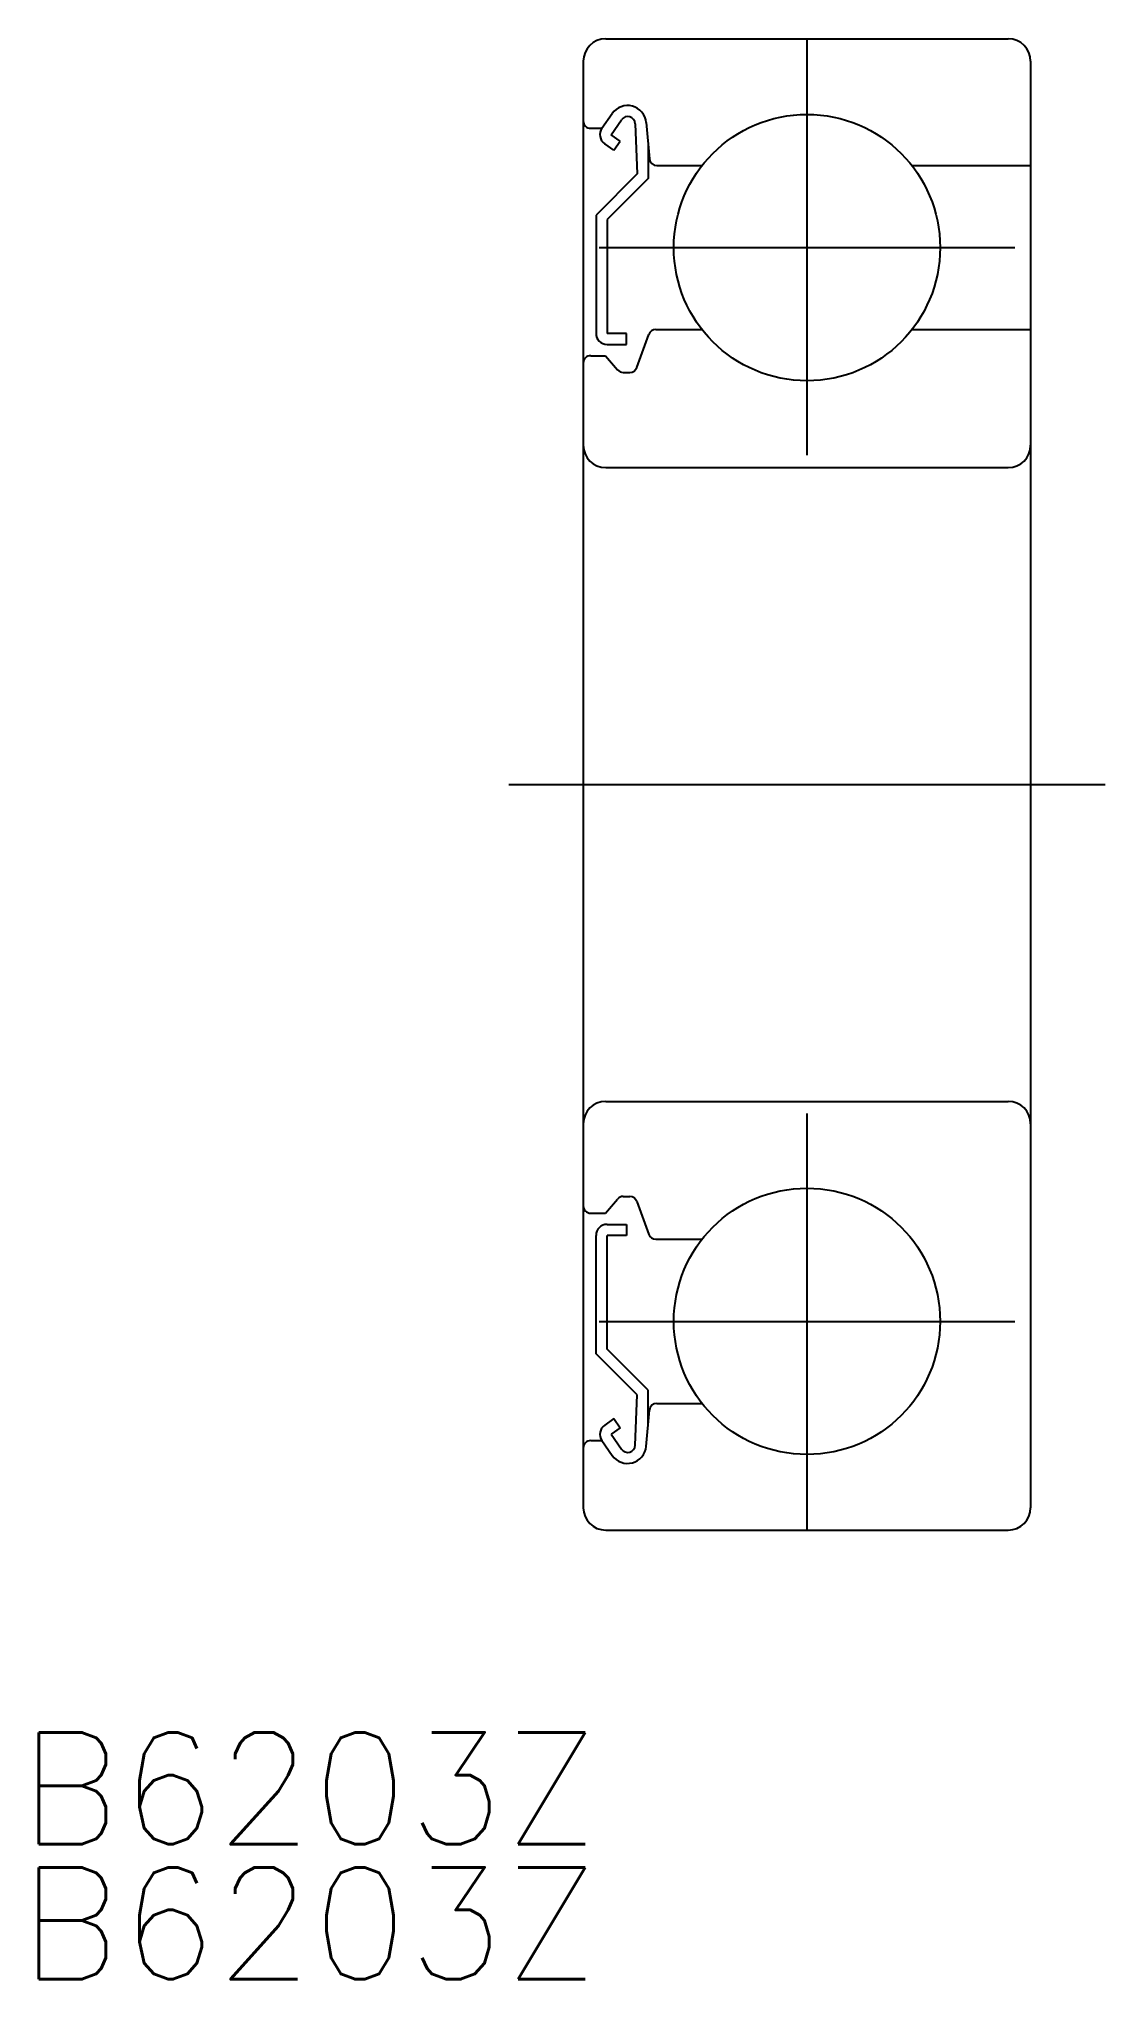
# Model space of a CAD drawing. Extents: x -20.6 to 8, y -32 to 20.
import ezdxf

# ---------------------------------------------------------------- set-up
doc = ezdxf.new("R2010")
doc.units = 0
doc.linetypes.add('CENTER', pattern=[50.8, 31.75, -6.35, 6.35, -6.35])
doc.layers.get('0').update_dxf_attribs({"linetype": 'CONTINUOUS'})
doc.layers.add('CENTER', color=1, linetype='CENTER')
doc.styles.get("Standard").update_dxf_attribs({"font": 'txt.shx', "height": 3, "bigfont": 'bigfont.shx'})

# ---------------------------------------------------------------- blocks, each defined once
blk = doc.blocks.new('*U2')
at = {"color": 7, "linetype": 'CONTINUOUS'}
blk.add_text('B6203Z', height=3, dxfattribs=at).set_placement((-21.121, -28.426))
blk = doc.blocks.new('*U3')
at = {"color": 7, "linetype": 'CONTINUOUS'}
blk.add_text('B6203Z', height=3, dxfattribs=at).set_placement((-21.121, -32.045))

msp = doc.modelspace()

# ---------------------------------------------------------------- linework, layer by layer
at = {"color": 7, "linetype": 'CONTINUOUS'}
for p, q in [((-5.4, 20), (5.4, 20)), ((-6, 19.4), (-6, -19.4)), ((6, 19.4), (6, -19.4)), ((-5.5001, 17.59981), (-5.221357, 17.996961)), ((-5.253972, 17.427975), (-4.971757, 17.830057)), ((-4.608194, 17.722595), (-4.558009, 16.373941)), ((-4.314051, 17.753865), (-4.227939, 16.782332)), ((-5.8, 17.59999), (-5.499973, 17.59999)), ((-5.180968, 17.009965), (-5.426449, 17.181602)), ((-5.008972, 17.25495), (-5.253972, 17.427975)), ((-5.180968, 17.009965), (-5.008972, 17.25495)), ((-4.258, 17.12099), (-4.258, 16.24999)), ((-4.558009, 16.373941), (-5.658, 15.27398)), ((-4.258, 16.24999), (-5.358, 15.15001)), ((-4.02872, 16.59999), (-2.813969, 16.59999)), ((2.81397, 16.59999), (6, 16.59999)), ((-5.658, 15.27398), (-5.658, 12.09999)), ((-5.358, 15.15001), (-5.358, 12.09999)), ((-4.838, 12.09999), (-5.358, 12.09999)), ((-4.838, 11.79999), (-4.838, 12.09999)), ((-4.566178, 11.181488), (-4.242816, 12.068482)), ((-4.054913, 12.19998), (-2.813977, 12.19998)), ((2.813978, 12.19998), (6, 12.19998)), ((-5.8, 11.49998), (-5.400023, 11.49998)), ((-5.400023, 11.49998), (-5.082395, 11.121435)), ((-5.358, 11.79999), (-4.838, 11.79999)), ((-4.929184, 11.04999), (-4.754081, 11.04999)), ((-5.4, 8.5), (5.4, 8.5)), ((-5.4, -8.5), (5.4, -8.5)), ((-5.400023, -11.49998), (-5.082395, -11.121434)), ((-4.929184, -11.04999), (-4.754081, -11.04999)), ((-4.566178, -11.181488), (-4.242816, -12.068482)), ((-5.8, -11.49998), (-5.400023, -11.49998)), ((-5.358, -11.79999), (-4.838, -11.79999)), ((-4.838, -11.79999), (-4.838, -12.09999)), ((-5.658, -15.27398), (-5.658, -12.09999)), ((-5.358, -15.15001), (-5.358, -12.09999)), ((-4.838, -12.09999), (-5.358, -12.09999)), ((-4.054913, -12.19998), (-2.813977, -12.19998)), ((-4.558009, -16.37394), (-5.658, -15.27398)), ((-4.258, -16.24999), (-5.358, -15.15001)), ((-4.608194, -17.722594), (-4.558009, -16.37394)), ((-4.258, -17.12099), (-4.258, -16.24999)), ((-4.02872, -16.59999), (-2.813969, -16.59999)), ((-5.180968, -17.009965), (-5.426449, -17.181601)), ((-5.180968, -17.009965), (-5.008972, -17.25495)), ((-4.314051, -17.753865), (-4.227939, -16.782332)), ((-5.8, -17.59999), (-5.499973, -17.59999)), ((-5.5001, -17.599809), (-5.221357, -17.99696)), ((-5.008972, -17.25495), (-5.253972, -17.427974)), ((-5.253972, -17.427974), (-4.971757, -17.830056)), ((-5.4, -20), (5.4, -20)), ((-2.5, -20), (-2.5, -19.9999)), ((0, -20), (0.0001, -20))]:
    msp.add_line(p, q, dxfattribs=at)
for centre in [(0, 14.39998), (0, -14.39998)]:
    msp.add_circle(centre, 3.5719, dxfattribs=at)
for centre, radius, start, end in [((-5.4, 19.4), 0.6, 90, 180), ((5.4, 19.4), 0.6, 0, 90), ((-5.8, 17.79999), 0.2, 180, 270), ((-4.812098, 17.709721), 0.5, 5.065195, 144.936745), ((-4.808056, 17.715158), 0.2, 2.131062, 144.935553), ((-5.254544, 17.427465), 0.3, 144.936745, 235.039255), ((-4.02872, 16.79999), 0.2, 185.065195, 270), ((-5.358, 12.09999), 0.3, 180, 270), ((-4.054913, 11.99998), 0.2, 90, 159.970177), ((-5.8, 11.29998), 0.2, 90, 180), ((-4.929184, 11.24999), 0.2, 219.999223, 270), ((-4.754081, 11.24999), 0.2, 270, 339.970177), ((-5.4, 9.1), 0.6, 180, 270), ((5.4, 9.1), 0.6, 270, 0), ((-5.4, -9.1), 0.6, 90, 180), ((5.4, -9.1), 0.6, 0, 90), ((-5.8, -11.29998), 0.2, 180, 270), ((-4.929184, -11.24999), 0.2, 90, 140.000777), ((-4.754081, -11.24999), 0.2, 20.029823, 90), ((-5.358, -12.09999), 0.3, 90, 180), ((-4.054913, -11.99998), 0.2, 200.029823, 270), ((-4.02872, -16.79999), 0.2, 90, 174.934805), ((-5.8, -17.79999), 0.2, 90, 180), ((-5.254544, -17.427465), 0.3, 124.960745, 215.063255), ((-4.812098, -17.70972), 0.5, 215.063255, 354.934805), ((-4.808056, -17.715157), 0.2, 215.064447, 357.868938), ((-5.4, -19.4), 0.6, 180, 270), ((5.4, -19.4), 0.6, 270, 0)]:
    msp.add_arc(centre, radius, start, end, dxfattribs=at)
at = {"layer": 'CENTER', "color": 1, "linetype": 'CENTER'}
for p, q in [((0, 19.97188), (0, 8.82808)), ((-5.5719, 14.39998), (5.5719, 14.39998)), ((-8, 0), (8, 0)), ((0, -8.82808), (0, -19.97188)), ((-5.5719, -14.39998), (5.5719, -14.39998))]:
    msp.add_line(p, q, dxfattribs=at)

# ---------------------------------------------------------------- block references
at = {"color": 7, "linetype": 'CONTINUOUS'}
for name in ['*U2', '*U3']:
    msp.add_blockref(name, (0, 0), dxfattribs=at)

doc.saveas('drawing.dxf')
